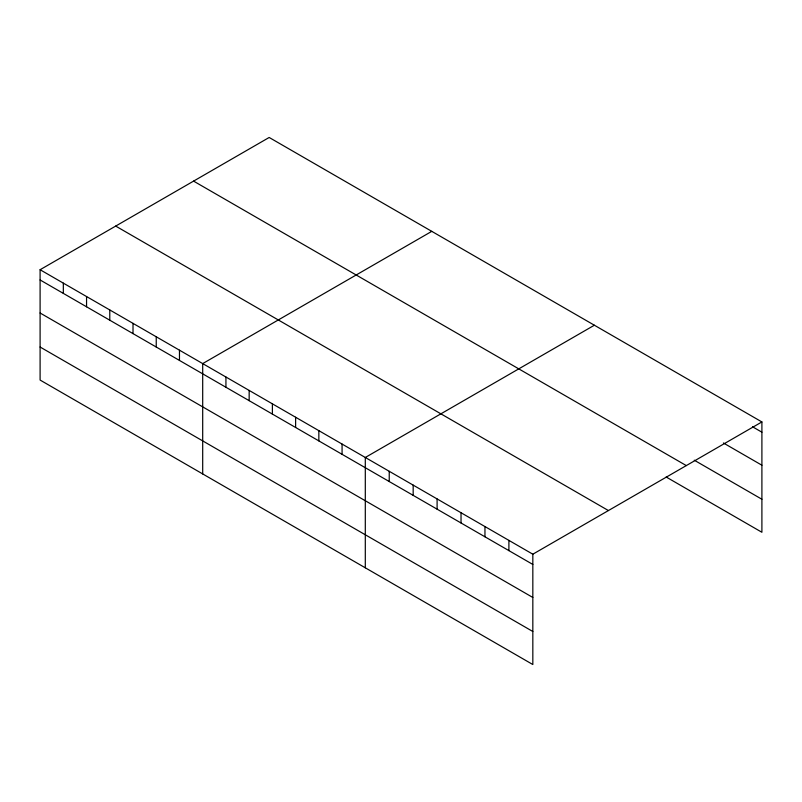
<?xml version="1.0" encoding="UTF-8"?>
<svg xmlns="http://www.w3.org/2000/svg" width="802" height="802" viewBox="0 0 802 802"><rect width="100%" height="100%" fill="white"/><g stroke="black" fill="none" stroke-linecap="round" stroke-linejoin="round"><path stroke-width="1.2" d="M532.829 597.47L532.829 554.202L40.1 269.723L40.1 380.058L532.829 664.527L532.829 597.47L40.1 313.001M40.1 269.723L269.171 137.473L761.9 421.942L761.9 532.277L666.171 477.01M431.777 231.347L202.695 363.597L202.695 473.932M594.372 325.221L365.301 457.481L365.301 567.806M532.829 554.202L761.9 421.942M752.537 426.784L761.9 432.188M723.404 442.985L761.9 465.22M694.261 460.198L761.9 499.245M193.583 181.112L686.301 465.591M115.699 226.084L608.417 510.553M40.1 279.968L532.829 564.438M40.1 347.025L532.829 631.495M508.899 540.378L508.899 550.623M484.959 526.563L484.959 536.809M461.03 512.749L461.03 522.994M437.1 498.934L437.1 509.17M413.17 485.11L413.17 495.355M389.231 471.295L389.231 481.541M342.073 444.067L342.073 454.313M318.845 430.654L318.845 440.899M295.617 417.24L295.617 427.486M272.389 403.837L272.389 414.073M249.161 390.424L249.161 400.669M225.933 377.01L225.933 387.256M179.468 350.193L179.468 360.429M156.24 336.78L156.24 347.025M133.012 323.366L133.012 333.612M109.784 309.953L109.784 320.198M86.556 296.55L86.556 306.785M63.328 283.136L63.328 293.382"/></g></svg>
